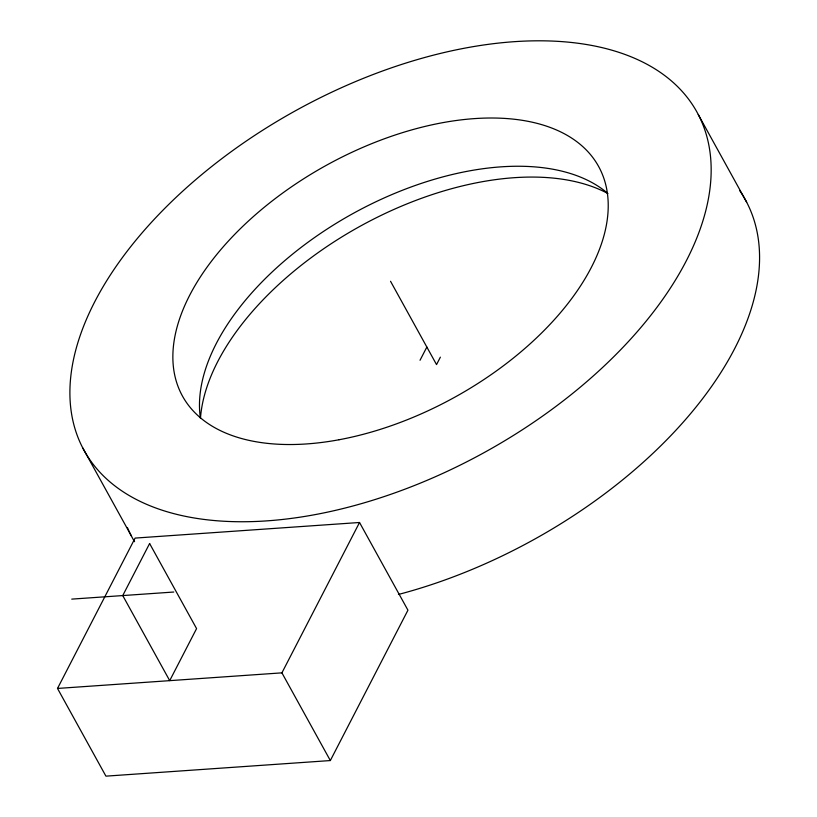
<?xml version="1.0" encoding="UTF-8"?>
<svg xmlns="http://www.w3.org/2000/svg" width="817" height="817" viewBox="0 0 817 817"><rect width="100%" height="100%" fill="white"/><g stroke="black" fill="none" stroke-linecap="round" stroke-linejoin="round"><path stroke-width="1.23" d="M57.507 688.445L135.111 538.086L359.531 522.492L407.938 610.187L330.334 760.556L105.924 776.15L57.507 688.445L281.916 672.851L359.531 522.492M420.03 360.266L426.852 347.051M440.373 357.162L436.533 364.596L390.536 281.273M71.743 599.116L173.755 592.029M698.259 114.523A350.023 195.222 -28.9 0 1 314.678 514.7A350.023 195.222 -28.9 0 1 158.682 214.605A350.023 195.222 -28.9 0 1 698.259 114.523L746.667 202.218M281.916 672.851L330.334 760.556M82.823 448.033L131.241 535.738M200.502 417.865A247.428 138.002 -28.9 0 1 359.94 226.36A247.428 138.002 -28.9 0 1 607.113 193.108M739.64 190.545A350.023 195.222 -28.9 0 1 398.441 594.459M134.57 541.681A350.023 195.222 -28.9 0 1 127.381 527.496M200.41 418.202A237.645 132.548 -28.9 0 1 353.291 213.37A237.645 132.548 -28.9 0 1 607.909 193.517M149.613 543.53L122.744 595.573L169.711 680.643L196.58 628.6L149.613 543.53M339.035 439.75A237.645 132.548 -28.9 0 0 599.464 168.057A237.645 132.548 -28.9 0 0 233.121 236.011A237.645 132.548 -28.9 0 0 339.035 439.75"/></g></svg>
